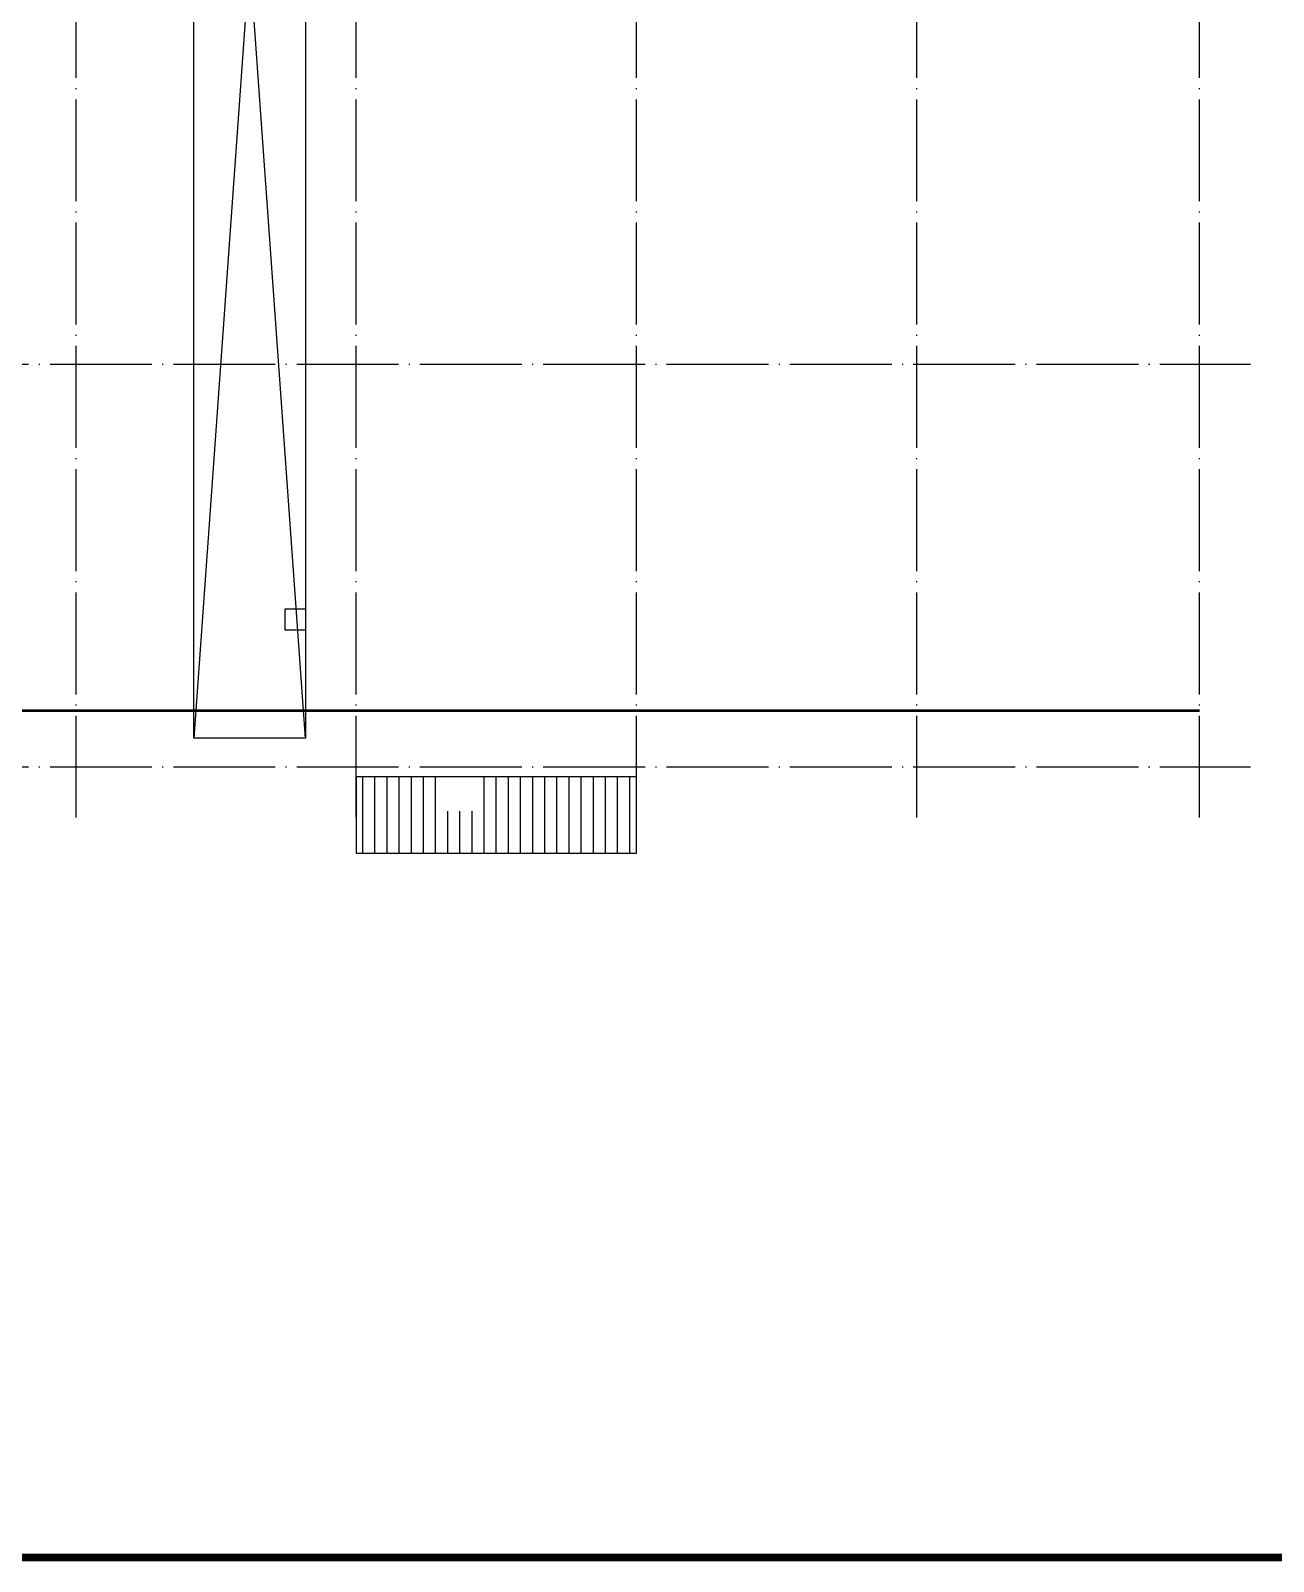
# Model space of a CAD drawing. Extents: x -21908402 to 1987571, y 88493 to 5079726.
# Drawn here: x 1838762 to 1863151, y 278918 to 308967 of the extents above; entities that cross this region are included whole.
import ezdxf

# ---------------------------------------------------------------- set-up
doc = ezdxf.new("R2010")
doc.units = 0
doc.header["$LTSCALE"] = 1000
doc.linetypes.add('DASH', pattern=[0.35, 0.25, -0.1])
doc.linetypes.add('DOTE', pattern=[2.42, 2, -0.2, 0.02, -0.2])
doc.layers.add('DOTE', color=1, linetype='DOTE')
doc.layers.add('PUB_TITLE', color=4, linetype='Continuous')

msp = doc.modelspace()

# ---------------------------------------------------------------- hatches: boundary and pattern name
h = msp.add_hatch()
h.set_pattern_fill('ANSI31', color=252, scale=150, angle=45, style=0)
h.set_pattern_definition([(90, (50, 0), (-238.125, 4e-14), [])])
h.paths.add_polyline_path([(1845153, 294317), (1845153, 292817), (1850653, 292817), (1850653, 294317)])
edge = h.paths.add_edge_path(flags=16)
edge.add_line((1846855, 293645), (1847648, 293645))
edge.add_line((1847648, 293645), (1847648, 294315))
edge.add_line((1847648, 294315), (1846855, 294315))
edge.add_line((1846855, 294315), (1846855, 293645))
edge.add_line((1847251, 293599), (1847251, 293298))
edge.add_line((1847251, 293298), (1847251, 292848))

# ---------------------------------------------------------------- linework, layer by layer
at = {"color": 2}
for p, q in [((1844153, 295079), (1841965, 325692)), ((1844153, 325692), (1841965, 295079))]:
    msp.add_line(p, q, dxfattribs=at)
for points in [[(1841965, 325692), (1844153, 325692), (1844153, 295079), (1841965, 295079)], [(1843757, 297616), (1844153, 297616), (1844153, 297198), (1843757, 297198)]]:
    msp.add_lwpolyline(points, close=True, dxfattribs=at)
at = {"linetype": 'DASH', "const_width": 50}
msp.add_lwpolyline([(1861703, 295617), (1823103, 295617)], dxfattribs=at)
msp.add_lwpolyline([(1845153, 294317), (1845153, 292817), (1850653, 292817), (1850653, 294317)], close=True)
at = {"layer": 'DOTE'}
for p, q in [((1839653, 293517), (1839653, 327117)), ((1845153, 293517), (1845153, 327117)), ((1850653, 293517), (1850653, 327117)), ((1856153, 293517), (1856153, 327117)), ((1861703, 293517), (1861703, 327117)), ((1810103, 302417), (1862703, 302417)), ((1810103, 294517), (1862703, 294517))]:
    msp.add_line(p, q, dxfattribs=at)
at = {"layer": 'PUB_TITLE', "const_width": 150}
msp.add_lwpolyline([(1798221, 278993), (1882071, 278993), (1882071, 338993), (1798221, 338993)], close=True, dxfattribs=at)

doc.saveas('drawing.dxf')
